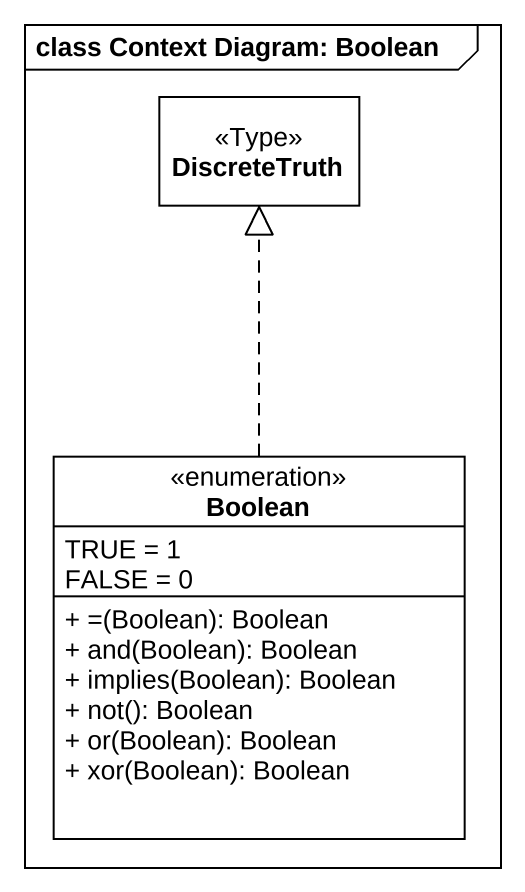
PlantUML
@startuml
mainframe class Context Diagram: Boolean
hide circle
hide empty members
skinparam classAttributeIconSize 0
class DiscreteTruth <<Type>>
enum Boolean {
  TRUE = 1
  FALSE = 0
  + =(Boolean): Boolean
  + and(Boolean): Boolean
  + implies(Boolean): Boolean
  + not(): Boolean
  + or(Boolean): Boolean
  + xor(Boolean): Boolean
}
Boolean .up.|> DiscreteTruth
@enduml
